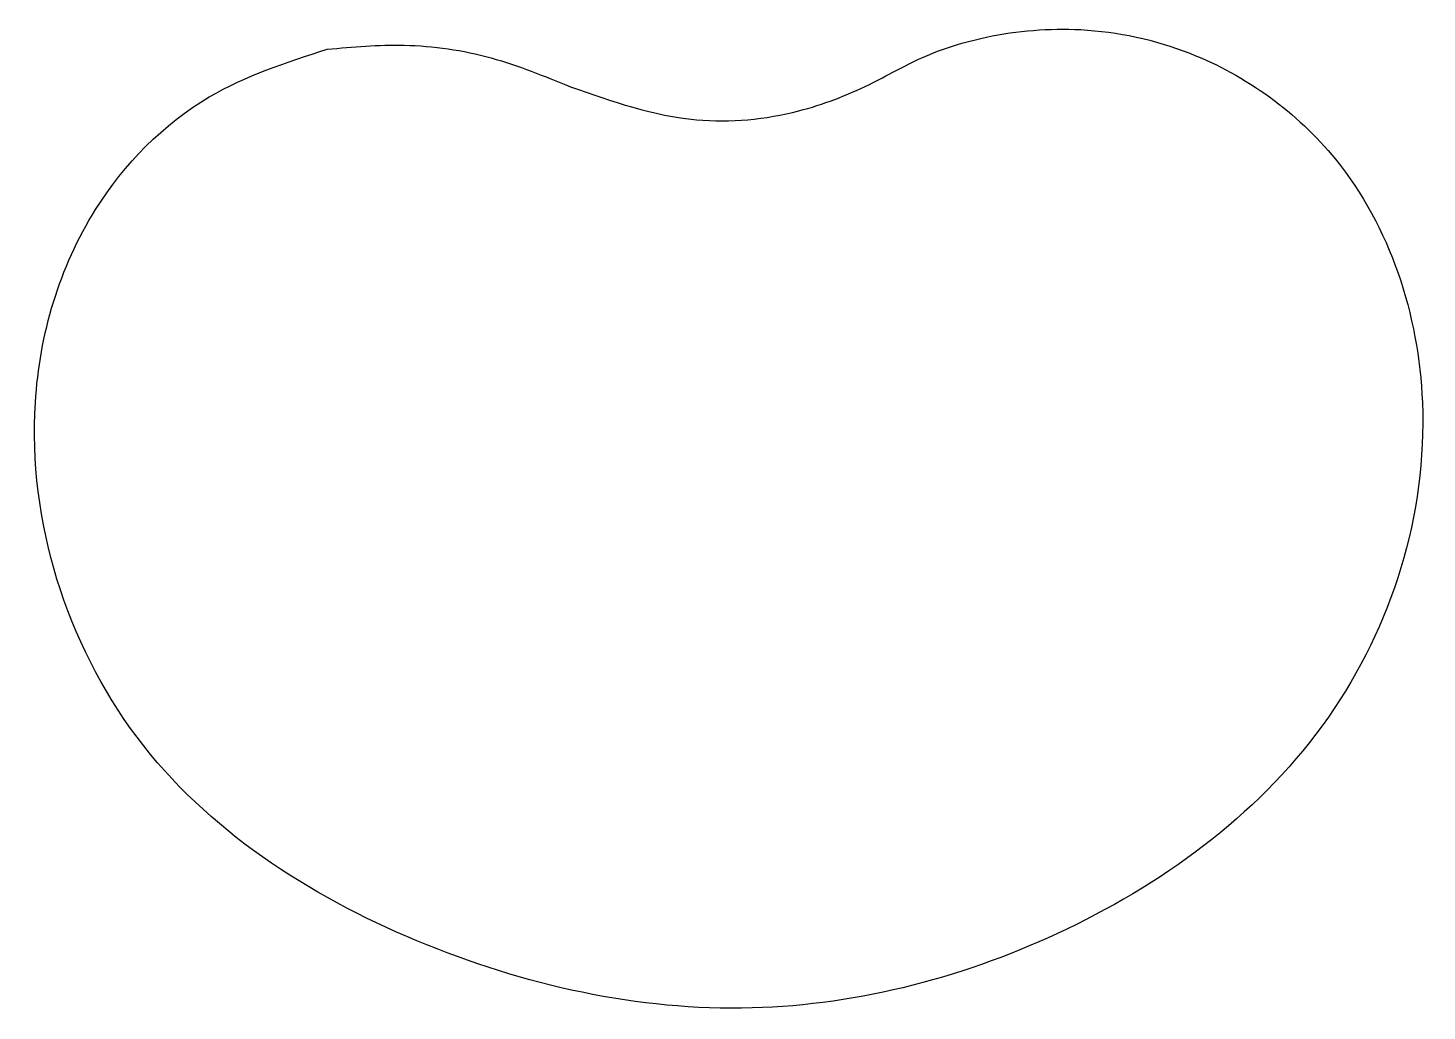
# Model space of a CAD drawing. Extents: x 54 to 166, y 125 to 204.
import ezdxf

# ---------------------------------------------------------------- set-up
doc = ezdxf.new("R2010")
doc.units = 0
doc.layers.add('bezier_shape', color=7, linetype='CONTINUOUS')

msp = doc.modelspace()

# ---------------------------------------------------------------- linework, layer by layer
at = {"layer": 'bezier_shape', "color": 1}
msp.add_line((97.820645, 198.84853), (97.820645, 198.84853), dxfattribs=at)
for points, knots in [([(97.820645, 198.84853), (101.142913, 197.690823), (107.081793, 195.62131), (115.498516, 196.445846), (121.434936, 198.729789), (126.112547, 201.462336), (131.811657, 203.208082), (139.180191, 203.820867), (149.426071, 201.614327), (161.923522, 192.568012), (168.701668, 171.666902), (160.707307, 146.37595), (138.590998, 129.937341), (111.945483, 122.874246), (84.840014, 128.904214), (60.46236, 144.565816), (52.548767, 169.75101), (58.081902, 188.64262), (67.682326, 198.434234), (75.056604, 200.817343), (78.322943, 201.872909)], [0, 0, 0, 0, 10.434589, 18.65285, 24.697776, 29.426524, 34.851392, 42.428278, 51.368873, 65.806773, 86.514142, 112.823327, 139.794879, 165.788422, 193.206228, 220.929721, 248.960667, 265.158123, 277.99012, 288.193202, 288.193202, 288.193202, 288.193202]), ([(78.322943, 201.872909), (80.374365, 202.052447), (84.769811, 202.437132), (91.457721, 201.468328), (95.727796, 199.710216), (97.820645, 198.84853)], [0, 0, 0, 0, 6.167987, 13.215737, 19.990352, 19.990352, 19.990352, 19.990352])]:
    msp.add_open_spline(points, degree=3, knots=knots, dxfattribs=at)

doc.saveas('drawing.dxf')
